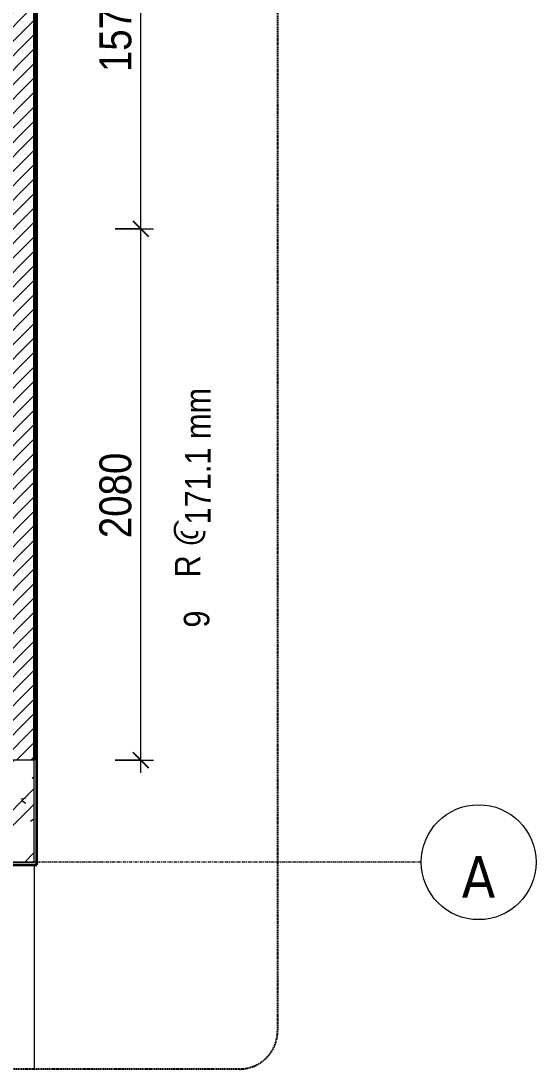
# Model space of a CAD drawing. Header units: millimetres. Extents: x 74302 to 149682, y -1785 to 49068.
# Drawn here: x 120316 to 122334, y 16427 to 20531 of the extents above; entities that cross this region are included whole.
import ezdxf

# ---------------------------------------------------------------- set-up
doc = ezdxf.new("R2010")
doc.units = ezdxf.units.MM
for name, pattern in [('Dash - Tight', [4.5, 3, -1.5]), ('Grid Line', [22.225, 12.7, -3.175, 3.175, -3.175]), ('Hidden', [7.14375, 4.7625, -2.38125])]:
    doc.linetypes.add(name, pattern=pattern)
for name, color, linetype, lineweight in [('0-3', 90, 'Continuous', 5), ('A-ANNO-DIMS', 211, 'Continuous', 9), ('A-ANNO-DIMS-50', 211, 'Continuous', 9), ('A-DETL-GENF-2', 92, 'Dash - Tight', 18), ('A-DETL-GENF-3', 92, 'Hidden', 25), ('A-FLOR', 192, 'Continuous', 18), ('A-WALL-3', 113, 'Continuous', 35), ('A-WALL-PATT-3', 111, 'Continuous', 18), ('S-COLS', 52, 'Continuous', 18), ('S-COLS-1', 9, 'Continuous', 18), ('S-GRID-1', 1, 'Grid Line', 9), ('S-GRID-IDEN', 1, 'Continuous', 9), ('S-STRS-IDEN-1', 31, 'Continuous', 9)]:
    doc.layers.add(name, color=color, linetype=linetype, lineweight=lineweight)
doc.styles.add('Tahoma_B', font='tahomabd.ttf', dxfattribs={"height": 162.5})
doc.styles.add('UTM Avo', font='', dxfattribs={"width": 0.9, "height": 125})
doc.styles.add('UTM Avo_1', font='', dxfattribs={"width": 0.9, "height": 100})
doc.styles.add('UTM Avo_2', font='', dxfattribs={"width": 0.9, "height": 2})
doc.styles.get('UTM Avo').set_extended_font_data('UTM Avo')
doc.styles.get('UTM Avo_1').set_extended_font_data('UTM Avo')
doc.styles.get('UTM Avo_2').set_extended_font_data('UTM Avo')
doc.dimstyles.new('1_Dim_chi_tiet_2_5', dxfattribs={"dimscale": 304.8, "dimtxt": 124.912619, "dimasz": 0.19685, "dimexe": 0.164042, "dimexo": 0.0625, "dimgap": 0.016404, "dimtad": 1, "dimdec": 0, "dimrnd": 5, "dimzin": 0, "dimdsep": 46, "dimtxsty": 'UTM Avo', "dimblk1": 'OBLIQUE', "dimblk2": 'OBLIQUE', "dimsah": 1, "dimcen": 0.09, "dimdle": 0.164042, "dimazin": 0, "dimtfac": 1, "dimtdec": 4, "dimtix": 1, "dimtmove": 0, "dimatfit": 3, "dimfxl": 0.328084, "dimfxlon": 1, "dimtvp": 1, "dimtolj": 1, "dimtzin": 0, "dimarcsym": 2})

# ---------------------------------------------------------------- blocks, each defined once
blk = doc.blocks.new('NCV_TKTC_KET CAU_rvt-4-TKCS_SẢNH - BẬC CẤP 4 - MẶT BẰNG')
at = {"layer": 'S-COLS-1'}
h = blk.add_hatch(dxfattribs=at)
h.set_pattern_fill('FP_2', color=256, style=0, pattern_type=2)
h.set_pattern_definition([(45, (0, 0), (-125.7236, 125.7236), []), (45, (0, 190.5), (-125.7236, 125.7236), [])])
h.paths.add_polyline_path([(44802.6, 17236.9), (44802.6, 17636.9), (44452.6, 17636.9), (44452.6, 17236.9)])
h = blk.add_hatch(dxfattribs=at)
h.set_pattern_fill('FP_3', color=256, style=0, pattern_type=2)
h.set_pattern_definition([(50, (0, 0), (364.368, -31.8783), [38.1, -419.1]), (355, (0, 0), (-70.4859, 382.1133), [30.48, -335.28]), (100.451, (30.36, -2.66), (293.885, 350.2334), [32.38, -356.18]), (46.184, (0, 101.6), (542.1585, -84.086), [57.15, -628.65]), (96.636, (45.2, 94.6), (474.805, 494.8554), [48.57, -534.27]), (351.184, (0, 101.6), (474.81, 494.85), [45.72, -502.92]), (21, (50.8, 76.2), (303.2285, -204.5305), [38.1, -419.1]), (326, (50.8, 76.2), (123.604, 368.376), [30.48, -335.28]), (71.451, (76.07, 59.16), (426.834, 163.8427), [32.38, -356.18]), (37.5, (0, 0), (6.17665, 169.11015), [16.764, -314.452, 16.764, -323.596, -336.55]), (37.5, (0, 0), (6.17665, 169.11015), [-671.576, 16.764, -319.786]), (7.5, (0, 0), (133.6389, 200.3615), [16.764, -177.292, 16.764, -306.832, -128.27]), (7.5, (0, 0), (133.6389, 200.3615), [-517.652, 16.764, -111.506]), (327.5, (-113.28, 0), (271.1818, -11.45836), [16.764, -110.236, 16.764, -379.476, -525.78]), (327.5, (-113.28, 0), (271.1818, -11.45836), [-523.24, 16.764, -509.016]), (317.5, (-164.08, 0), (296.2585, 50.8528), [16.764, -148.336, 16.764, -246.38, -373.38]), (317.5, (-164.08, 0), (296.2585, 50.8528), [-428.244, 16.764, -356.616])])
h.paths.add_polyline_path([(44802.6, 17236.9), (44802.6, 17636.9), (44452.6, 17636.9), (44452.6, 17236.9)])
at = {"layer": 'S-COLS'}
for p, q in [((44802.6, 17636.9), (44452.6, 17636.9)), ((44452.6, 17636.9), (44452.6, 17236.9)), ((44802.6, 17236.9), (44802.6, 17636.9)), ((44452.6, 17236.9), (44802.6, 17236.9))]:
    blk.add_line(p, q, dxfattribs=at)
blk = doc.blocks.new('BORDER VIEW - BORDER VIEW-2198951-TKCS_SẢNH - BẬC CẤP 4 - MẶT BẰNG')
at = {"layer": 'A-DETL-GENF-3'}
for p, q in [((3903.6, 6387.1), (3903.6, 150)), ((3753.6, 0), (150, 0))]:
    blk.add_line(p, q, dxfattribs=at)
blk.add_arc((3753.6, 150), 150, 270, 0, dxfattribs=at)
blk = doc.blocks.new('Grid - M_Grid Head - Circle-353313-TKCS_SẢNH - BẬC CẤP 4 - MẶT BẰNG')
at = {"layer": 'S-GRID-IDEN'}
blk.add_circle((0, 0), 4.5, dxfattribs=at)
blk = doc.blocks.new('DIMBLOCK28-TKCS_SẢNH - BẬC CẤP 4 - MẶT BẰNG')
at = {"layer": 'A-ANNO-DIMS-50', "lineweight": 25}
for p, q in [((120785.2, 19716.9), (120755.2, 19746.9)), ((120785.2, 19716.9), (120815.2, 19686.9)), ((120785.2, 17636.9), (120755.2, 17666.9)), ((120785.2, 17636.9), (120815.2, 17606.9))]:
    blk.add_line(p, q, dxfattribs=at)
at = {"layer": 'A-ANNO-DIMS-50'}
for p, q in [((120685.2, 19716.9), (120835.2, 19716.9)), ((120785.2, 19716.9), (120685.2, 19716.9)), ((120785.2, 17586.9), (120785.2, 19716.9)), ((120685.2, 17636.9), (120835.2, 17636.9)), ((120785.2, 17636.9), (120685.2, 17636.9))]:
    blk.add_line(p, q, dxfattribs=at)
at = {"layer": 'A-ANNO-DIMS-50', "color": 0, "insert": (120622.9, 18505.8), "char_height": 125, "width": 410.824, "attachment_point": 1, "rotation": 90, "line_spacing_factor": 1.110334, "style": 'UTM Avo'}
blk.add_mtext('2080', dxfattribs=at)
blk = doc.blocks.new('_Oblique')
at = {"color": 0, "linetype": 'ByBlock', "lineweight": -2}
blk.add_line((-0.5, -0.5), (0.5, 0.5), dxfattribs=at)
blk = doc.blocks.new('DIMBLOCK29-TKCS_SẢNH - BẬC CẤP 4 - MẶT BẰNG')
at = {"layer": 'A-ANNO-DIMS-50', "lineweight": 25}
for p, q in [((120785.2, 21286.9), (120755.2, 21316.9)), ((120785.2, 21286.9), (120815.2, 21256.9)), ((120785.2, 19716.9), (120755.2, 19746.9)), ((120785.2, 19716.9), (120815.2, 19686.9))]:
    blk.add_line(p, q, dxfattribs=at)
at = {"layer": 'A-ANNO-DIMS-50'}
for p, q in [((120785.2, 19716.9), (120785.2, 21336.9)), ((120685.2, 21286.9), (120835.2, 21286.9)), ((120785.2, 21286.9), (120685.2, 21286.9)), ((120685.2, 19716.9), (120835.2, 19716.9)), ((120785.2, 19716.9), (120685.2, 19716.9))]:
    blk.add_line(p, q, dxfattribs=at)
at = {"layer": 'A-ANNO-DIMS-50', "color": 0, "insert": (120622.9, 20330.8), "char_height": 125, "width": 410.824, "attachment_point": 1, "rotation": 90, "line_spacing_factor": 1.110334, "style": 'UTM Avo'}
blk.add_mtext('1570', dxfattribs=at)
blk = doc.blocks.new('M_Stair Tag - Standard-143544-TKCS_SẢNH - BẬC CẤP 4 - MẶT BẰNG')
at = {"layer": 'S-STRS-IDEN-1', "insert": (0.273, 0.663), "char_height": 2, "width": 9.405, "attachment_point": 2, "line_spacing_factor": 1.107334, "style": 'UTM Avo_2', "bg_fill": 3, "box_fill_scale": 1.25, "bg_fill_color": 256, "bg_fill_true_color": 13158600, "bg_fill_transparency": 0}
blk.add_mtext('\\pt11.43,22.86,34.29,45.72,57.15,68.58,80.01,91.44,102.87,114.3,125.73,137.16,148.59,160.02,171.45,182.88,194.31,205.74,217.17,228.6,240.03,251.46,262.89,274.32,285.75,297.18,308.61,320.04,331.47,342.9,354.33,365.76;R @', dxfattribs=at)

msp = doc.modelspace()

# ---------------------------------------------------------------- hatches: boundary and pattern name
at = {"layer": 'A-WALL-PATT-3'}
h = msp.add_hatch(dxfattribs=at)
h.set_pattern_fill('FP_1', color=256, style=0, pattern_type=2)
h.set_pattern_definition([(45, (75565.04, 0), (-28.28427, 28.28427), [])])
h.paths.add_polyline_path([(120367.6, 17636.9), (120367.6, 21286.9), (120167.6, 21286.9), (120167.6, 17636.9)])
h.paths.add_polyline_path([(120367.6, 21486.9), (120367.6, 22964.1), (120167.6, 22964.1), (120167.6, 21486.9)])

# ---------------------------------------------------------------- linework, layer by layer
at = {"layer": 'A-FLOR'}
msp.add_line((120367.6, 17226.9), (120367.6, 16426.9), dxfattribs=at)
at = {"layer": 'A-WALL-3'}
for p, q in [((120367.6, 22964.1), (120367.6, 17636.9)), ((120377.6, 17226.9), (120377.6, 22964.1)), ((120017.6, 17226.9), (120377.6, 17226.9))]:
    msp.add_line(p, q, dxfattribs=at)
at = {"layer": 'S-GRID-1'}
for p, q in [((120633.8, 17236.9), (118108.4, 17236.9)), ((121883.8, 17236.9), (120633.8, 17236.9))]:
    msp.add_line(p, q, dxfattribs=at)

# ---------------------------------------------------------------- block references
at = {"layer": '0-3'}
msp.add_blockref('NCV_TKTC_KET CAU_rvt-4-TKCS_SẢNH - BẬC CẤP 4 - MẶT BẰNG', (75565, 0), dxfattribs=at)
at = {"layer": 'A-DETL-GENF-2'}
msp.add_blockref('BORDER VIEW - BORDER VIEW-2198951-TKCS_SẢNH - BẬC CẤP 4 - MẶT BẰNG', (117417.7, 16426.9), dxfattribs=at)
at = {"layer": 'S-GRID-IDEN', "xscale": 49.99999999999998, "yscale": 49.99999999999998, "zscale": 49.99999999999998, "rotation": 89.99999999999984}
msp.add_blockref('Grid - M_Grid Head - Circle-353313-TKCS_SẢNH - BẬC CẤP 4 - MẶT BẰNG', (122108.8, 17236.9), dxfattribs=at)

# ---------------------------------------------------------------- dimensions: what is measured, and where the dimension line sits
at = {"layer": 'A-ANNO-DIMS'}
for base, p1, p2, override, picture, middle in [((120785.2, 21286.9), (120685.2, 19716.9), (120685.2, 21286.9), {"dimpost": '<>', "dimfxl": 1570}, 'DIMBLOCK29-TKCS_SẢNH - BẬC CẤP 4 - MẶT BẰNG', (120715.6, 20501.9)), ((120785.2, 19716.9), (120685.2, 17636.9), (120685.2, 19716.9), {"dimpost": '<>', "dimfxl": 2080}, 'DIMBLOCK28-TKCS_SẢNH - BẬC CẤP 4 - MẶT BẰNG', (120715.6, 18676.9))]:
    dim = msp.add_linear_dim(base=base, p1=p1, p2=p2, angle=90, dimstyle='1_Dim_chi_tiet_2_5', override=override, dxfattribs=at)
    dim.commit()
    dim.dimension.update_dxf_attribs({"geometry": picture, "text_midpoint": middle})

# ---------------------------------------------------------------- next in the draw order: block references
at = {"layer": 'S-STRS-IDEN-1', "xscale": 49.99999999999998, "yscale": 49.99999999999998, "zscale": 49.99999999999998, "rotation": 89.99999999999991}
msp.add_blockref('M_Stair Tag - Standard-143544-TKCS_SẢNH - BẬC CẤP 4 - MẶT BẰNG', (120951.8, 18459.6), dxfattribs=at)

# ---------------------------------------------------------------- next in the draw order: texts
at = {"layer": 'S-GRID-IDEN', "insert": (122108.4, 17179.7), "char_height": 162.5, "width": 155.5, "attachment_point": 5, "line_spacing_factor": 0.996129, "style": 'Tahoma_B', "bg_fill": 3, "box_fill_scale": 1.25, "bg_fill_color": 256, "bg_fill_true_color": 13158600, "bg_fill_transparency": 0}
msp.add_mtext('\\pt634.99962,1269.99925,1905.0005,2540.00013,3174.99975,3809.99937,4445.00062,5080.00025,5714.99987,6349.9995,6985.00075,7620.00037,8255,8889.99962,9524.99925,10160.0005,10795.00013,11429.99975,12064.99938,12700.00063,13335.00025,13969.99988,14604.9995,15240.00075,15875.00038,16510,17144.99963,17779.99925,18415.0005,19050.00013,19684.99975,20319.99938;A', dxfattribs=at)

# ---------------------------------------------------------------- next in the draw order: texts
at = {"layer": 'S-STRS-IDEN-1', "char_height": 100, "rotation": 90, "line_spacing_factor": 1.107334, "style": 'UTM Avo_1', "bg_fill": 3, "box_fill_scale": 1.25, "bg_fill_color": 256, "bg_fill_true_color": 13158600, "bg_fill_transparency": 0}
for s, insert, width, attachment_point in [('\\pt571.5,1143,1714.5,2286,2857.5,3429,4000.5,4572,5143.5,5715,6286.5,6858,7429.5,8001,8572.5,9144,9715.5,10287,10858.5,11430,12001.5,12573,13144.5,13716,14287.5,14859,15430.5,16002,16573.5,17145,17716.5,18288;171.1 mm', (121008.4, 18559.3), 556.65, 4), ('\\pt571.5,1143,1714.5,2286,2857.5,3429,4000.5,4572,5143.5,5715,6286.5,6858,7429.5,8001,8572.5,9144,9715.5,10287,10858.5,11430,12001.5,12573,13144.5,13716,14287.5,14859,15430.5,16002,16573.5,17145,17716.5,18288;9', (121004.5, 18222.4), 65.7, 6)]:
    msp.add_mtext(s, dxfattribs=dict(at, insert=insert, width=width, attachment_point=attachment_point))

doc.saveas('drawing.dxf')
